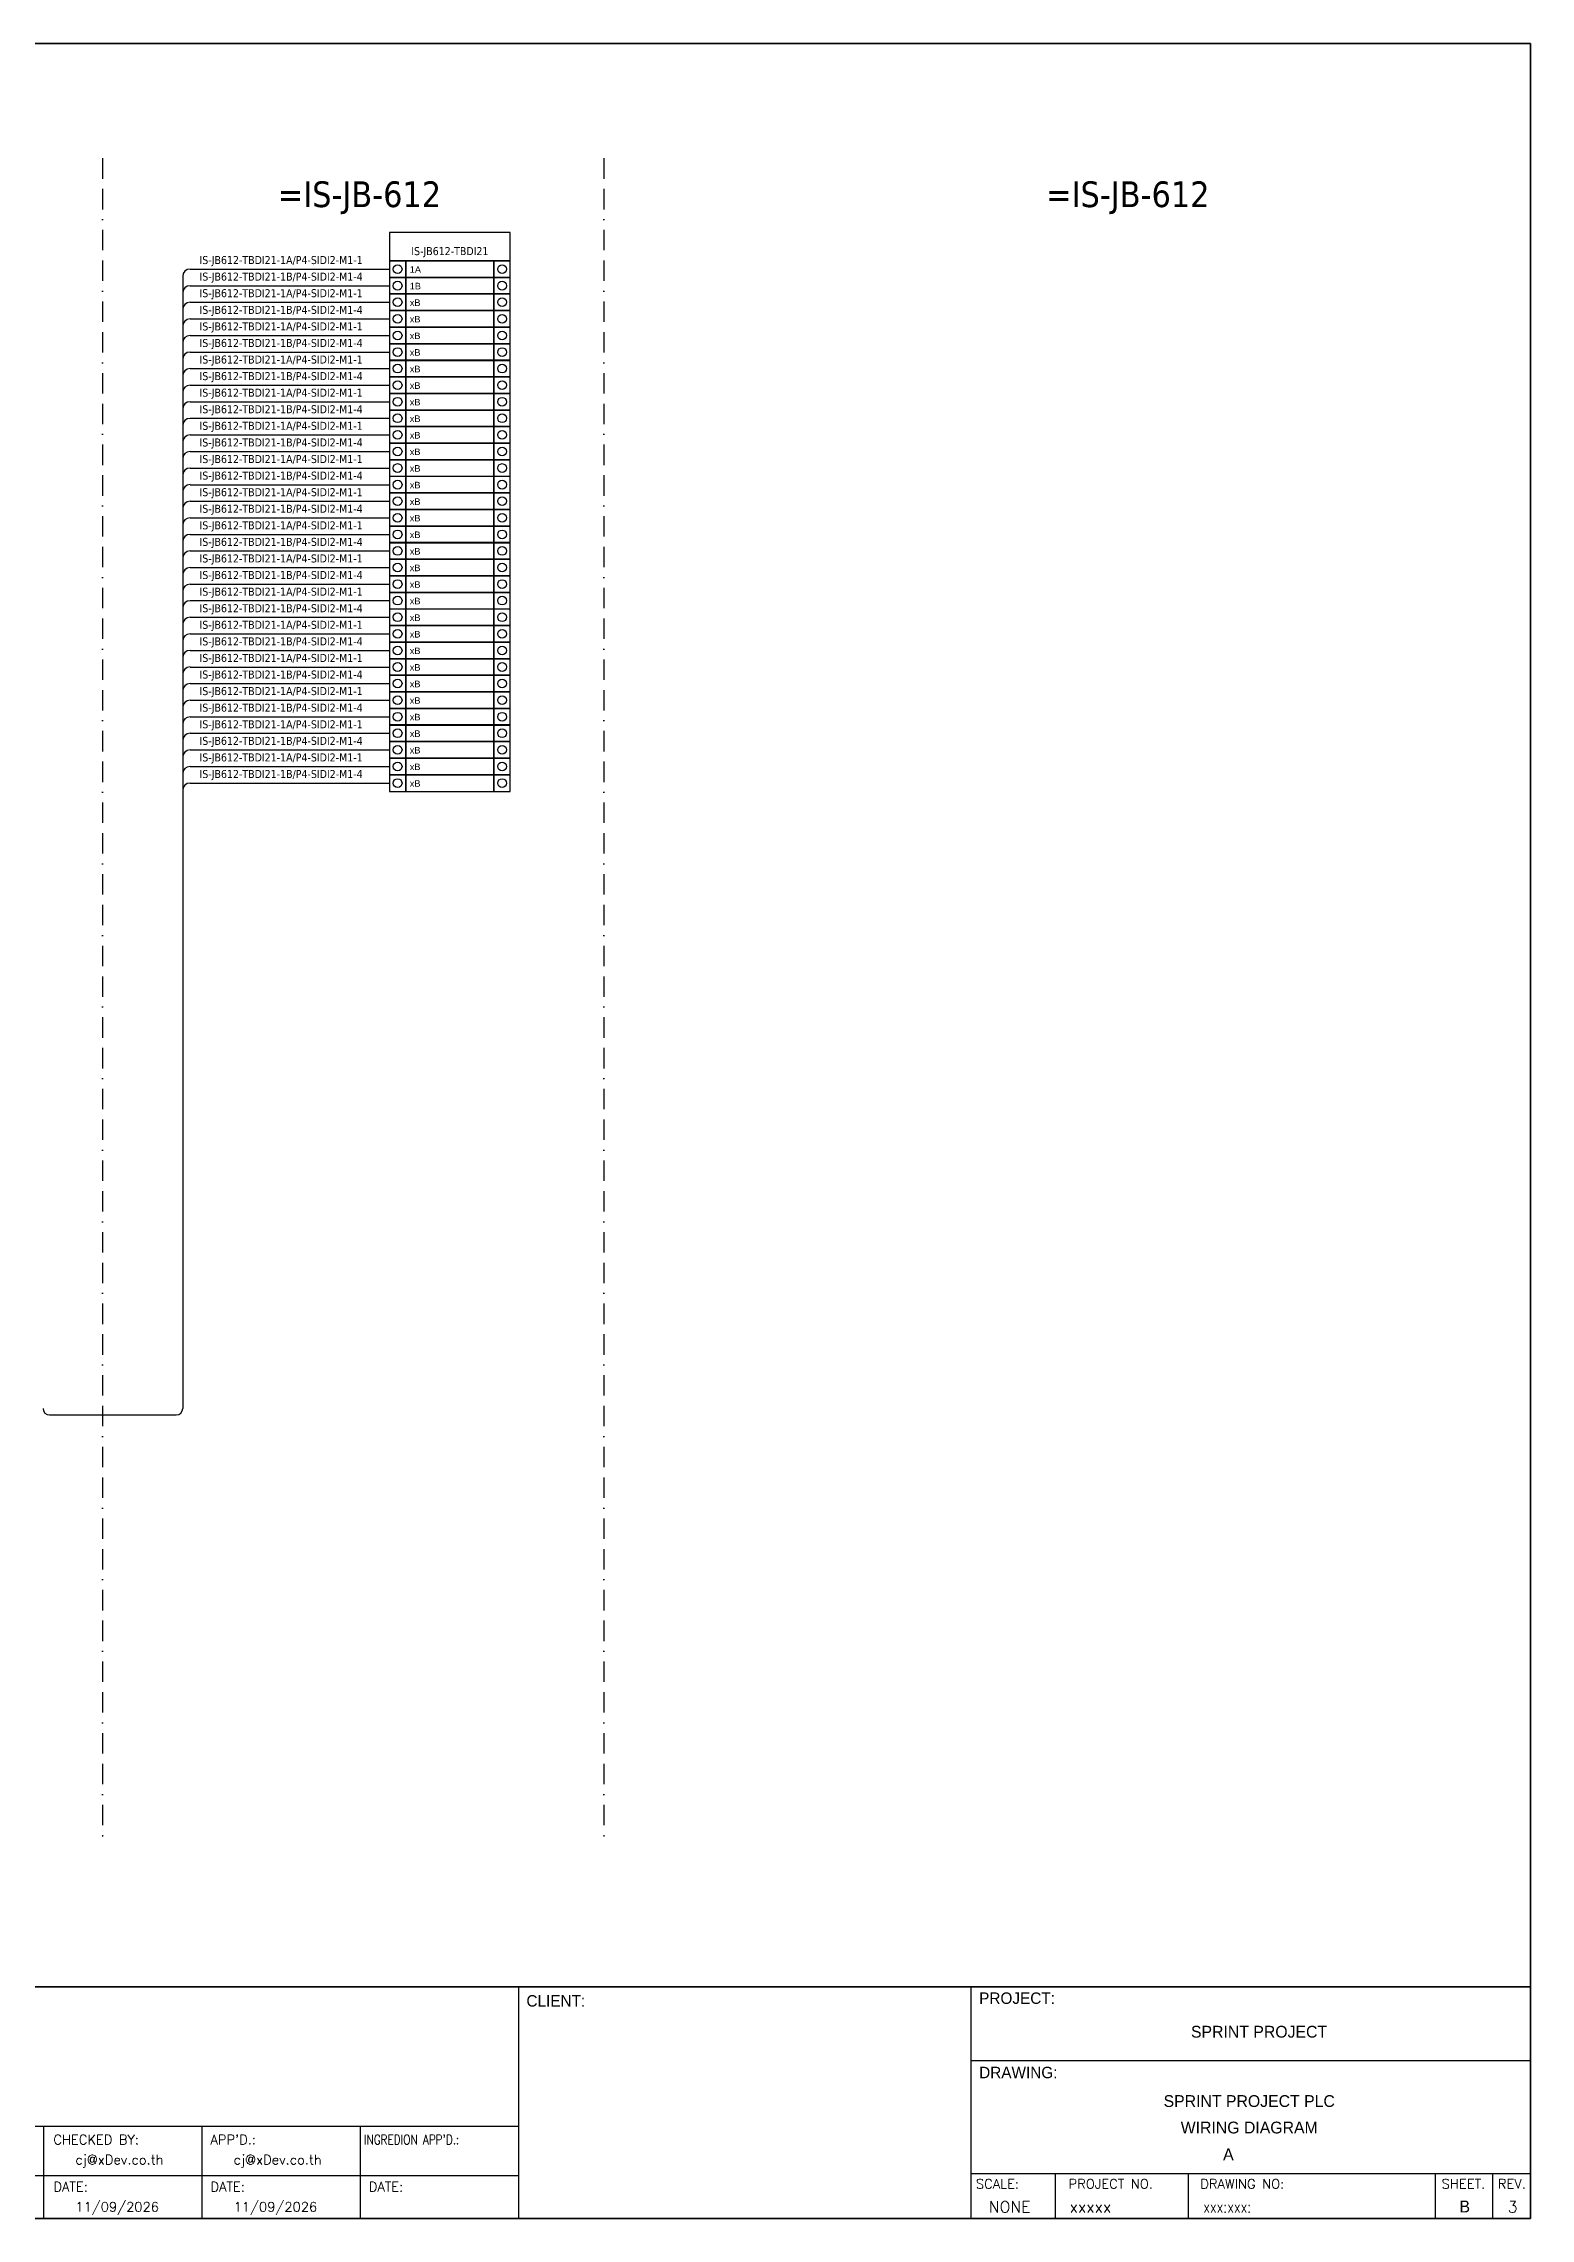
# Model space of a CAD drawing. Header units: millimetres. Extents: x 0 to 66793, y 0 to 2820.
# Drawn here: x 6238 to 8087, y 0 to 2704 of the extents above; entities that cross this region are included whole.
import ezdxf
from ezdxf.enums import TextEntityAlignment as Align

# ---------------------------------------------------------------- set-up
doc = ezdxf.new("R2010")
doc.units = ezdxf.units.MM
doc.linetypes.add('BORDERX2', pattern=[88.9, 25.4, -12.7, 25.4, -12.7, 0, -12.7])
for name, color, linetype in [('GT_1', 9, 'Continuous'), ('HELPPOINT', 7, 'Continuous'), ('MEMBER', 7, 'Continuous'), ('x01001-FrameArea', 2, 'BORDERX2')]:
    doc.layers.add(name, color=color, linetype=linetype)
doc.layers.add('IE-WIRE', color=7, linetype='Continuous', lineweight=25)
doc.styles.add('HTX11', font='O8111901')
doc.styles.add('ROMANS', font='romans.shx', dxfattribs={"width": 0.85, "height": 25})
doc.styles.get("Standard").update_dxf_attribs({"font": 'arial.ttf'})
doc.styles.add('Tahoma', font='')
doc.styles.get('Tahoma').set_extended_font_data('Tahoma')

# ---------------------------------------------------------------- blocks, each defined once
blk = doc.blocks.new('xTermSingleLayer0')
at = {"color": 7, "ltscale": 25.4}
for points in [[(0, -537), (537, -537), (537, 0), (0, 0)], [(537, -537), (3378, -537), (3378, 0), (537, 0)], [(3378, -537), (3915, -537), (3915, 0), (3378, 0)]]:
    blk.add_lwpolyline(points, close=True, dxfattribs=at)
for centre in [(268, -268), (3647, -268)]:
    blk.add_circle(centre, 141, dxfattribs=at)
blk.add_attdef('TERMINAL_B', (661, -387), '', height=212)

msp = doc.modelspace()

# ---------------------------------------------------------------- linework, layer by layer
at = {"color": 4}
for p, q in [((7495.6, 56.1), (7495.6, 0)), ((7660.9, 56.1), (7660.9, 0))]:
    msp.add_line(p, q, dxfattribs=at)
at = {"color": 4, "ltscale": 0.5}
for p, q in [((7968, 56.1), (7968, 0)), ((7968, 56.1), (7968, 0)), ((8039.2, 56.1), (8039.2, 0)), ((8039.2, 56.1), (8039.2, 0))]:
    msp.add_line(p, q, dxfattribs=at)
at = {"color": 4, "ltscale": 25.4}
msp.add_lwpolyline([(6668.2, 2434), (6818.5, 2434), (6818.5, 2469.2), (6668.2, 2469.2)], close=True, dxfattribs=at)
at = {"layer": 'GT_1', "color": 4}
for p, q in [((6829.1, 0), (6829.1, 288.2)), ((7391.4, 0), (7391.4, 288.2)), ((7391.4, 0), (7391.4, 288.2)), ((7391.4, 0), (7391.4, 288.2)), ((6829.1, 114.3), (6042.1, 114.3)), ((6238.9, 0), (6238.9, 114.3)), ((6435.6, 0), (6435.6, 114.3)), ((6632.4, 0), (6632.4, 114.3)), ((7391.4, 56.1), (8086.6, 56.1)), ((6829.1, 52.9), (6042.1, 52.9))]:
    msp.add_line(p, q, dxfattribs=at)
at = {"layer": 'HELPPOINT', "color": 4, "lineweight": 35}
for p, q in [((4193.3, 2704.2), (8086.6, 2704.2)), ((4193.3, 2704.2), (8086.6, 2704.2)), ((8086.6, 2704.2), (8086.6, 0)), ((8086.6, 2704.2), (8086.6, 0)), ((8086.6, 0), (4193.3, 0)), ((8086.6, 0), (4193.3, 0))]:
    msp.add_line(p, q, dxfattribs=at)
at = {"layer": 'HELPPOINT', "color": 4}
for p, q in [((7391.4, 196.6), (8086.6, 196.6)), ((7391.4, 196.6), (8086.6, 196.6)), ((7391.4, 56.1), (8086.6, 56.1))]:
    msp.add_line(p, q, dxfattribs=at)
at = {"layer": 'IE-WIRE', "color": 4, "ltscale": 25.4}
for p, q in [((6411.3, 2414.6), (6411.3, 1007.1)), ((6420.5, 2423.7), (6668.2, 2423.7)), ((6420.5, 2423.7), (6668.2, 2423.7)), ((6420.5, 2403.1), (6668.2, 2403.1)), ((6420.5, 2403.1), (6668.2, 2403.1)), ((6420.5, 2382.5), (6668.2, 2382.5)), ((6420.5, 2382.5), (6668.2, 2382.5)), ((6420.5, 2361.9), (6668.2, 2361.9)), ((6420.5, 2361.9), (6668.2, 2361.9)), ((6420.5, 2341.2), (6668.2, 2341.2)), ((6420.5, 2341.2), (6668.2, 2341.2)), ((6420.5, 2320.6), (6668.2, 2320.6)), ((6420.5, 2320.6), (6668.2, 2320.6)), ((6420.5, 2300), (6668.2, 2300)), ((6420.5, 2300), (6668.2, 2300)), ((6420.5, 2279.4), (6668.2, 2279.4)), ((6420.5, 2279.4), (6668.2, 2279.4)), ((6420.5, 2258.8), (6668.2, 2258.8)), ((6420.5, 2258.8), (6668.2, 2258.8)), ((6420.5, 2238.2), (6668.2, 2238.2)), ((6420.5, 2238.2), (6668.2, 2238.2)), ((6420.5, 2217.6), (6668.2, 2217.6)), ((6420.5, 2217.6), (6668.2, 2217.6)), ((6420.5, 2197), (6668.2, 2197)), ((6420.5, 2197), (6668.2, 2197)), ((6420.5, 2176.3), (6668.2, 2176.3)), ((6420.5, 2176.3), (6668.2, 2176.3)), ((6420.5, 2155.7), (6668.2, 2155.7)), ((6420.5, 2155.7), (6668.2, 2155.7)), ((6420.5, 2135.1), (6668.2, 2135.1)), ((6420.5, 2135.1), (6668.2, 2135.1)), ((6420.5, 2114.5), (6668.2, 2114.5)), ((6420.5, 2114.5), (6668.2, 2114.5)), ((6420.5, 2093.9), (6668.2, 2093.9)), ((6420.5, 2093.9), (6668.2, 2093.9)), ((6420.5, 2073.3), (6668.2, 2073.3)), ((6420.5, 2073.3), (6668.2, 2073.3)), ((6420.5, 2052.7), (6668.2, 2052.7)), ((6420.5, 2052.7), (6668.2, 2052.7)), ((6420.5, 2032.1), (6668.2, 2032.1)), ((6420.5, 2032.1), (6668.2, 2032.1)), ((6420.5, 2011.5), (6668.2, 2011.5)), ((6420.5, 2011.5), (6668.2, 2011.5)), ((6420.5, 1990.8), (6668.2, 1990.8)), ((6420.5, 1990.8), (6668.2, 1990.8)), ((6420.5, 1970.2), (6668.2, 1970.2)), ((6420.5, 1970.2), (6668.2, 1970.2)), ((6420.5, 1949.6), (6668.2, 1949.6)), ((6420.5, 1949.6), (6668.2, 1949.6)), ((6420.5, 1929), (6668.2, 1929)), ((6420.5, 1929), (6668.2, 1929)), ((6420.5, 1908.4), (6668.2, 1908.4)), ((6420.5, 1908.4), (6668.2, 1908.4)), ((6420.5, 1887.8), (6668.2, 1887.8)), ((6420.5, 1887.8), (6668.2, 1887.8)), ((6420.5, 1867.2), (6668.2, 1867.2)), ((6420.5, 1867.2), (6668.2, 1867.2)), ((6420.5, 1846.6), (6668.2, 1846.6)), ((6420.5, 1846.6), (6668.2, 1846.6)), ((6420.5, 1825.9), (6668.2, 1825.9)), ((6420.5, 1825.9), (6668.2, 1825.9)), ((6420.5, 1805.3), (6668.2, 1805.3)), ((6420.5, 1805.3), (6668.2, 1805.3)), ((6420.5, 1784.7), (6668.2, 1784.7)), ((6420.5, 1784.7), (6668.2, 1784.7))]:
    msp.add_line(p, q, dxfattribs=at)
at = {"layer": 'IE-WIRE', "color": 4}
msp.add_line((6245.8, 999.1), (6403.3, 999.1), dxfattribs=at)
at = {"layer": 'IE-WIRE', "color": 4, "ltscale": 25.4}
for centre in [(6420.5, 2414.6), (6420.5, 2393.9), (6420.5, 2373.3), (6420.5, 2352.7), (6420.5, 2332.1), (6420.5, 2311.5), (6420.5, 2290.9), (6420.5, 2270.3), (6420.5, 2249.7), (6420.5, 2229), (6420.5, 2208.4), (6420.5, 2187.8), (6420.5, 2167.2), (6420.5, 2146.6), (6420.5, 2126), (6420.5, 2105.4), (6420.5, 2084.8), (6420.5, 2064.2), (6420.5, 2043.5), (6420.5, 2022.9), (6420.5, 2002.3), (6420.5, 1981.7), (6420.5, 1961.1), (6420.5, 1940.5), (6420.5, 1919.9), (6420.5, 1899.3), (6420.5, 1878.6), (6420.5, 1858), (6420.5, 1837.4), (6420.5, 1816.8), (6420.5, 1796.2), (6420.5, 1775.6)]:
    msp.add_arc(centre, 9.14, 90, 180, dxfattribs=at)
at = {"layer": 'IE-WIRE', "color": 4}
for centre, start, end in [((6245.8, 1007.1), 180, 270), ((6403.3, 1007.1), 270, 0)]:
    msp.add_arc(centre, 8, start, end, dxfattribs=at)
at = {"layer": 'MEMBER', "color": 4, "lineweight": 35}
msp.add_line((4193.3, 288.2), (8086.6, 288.2), dxfattribs=at)
msp.add_line((4193.3, 288.2), (8086.6, 288.2), dxfattribs=at)
at = {"layer": 'MEMBER', "color": 4}
for p, q in [((7391.4, 196.6), (8086.6, 196.6)), ((7391.4, 196.6), (8086.6, 196.6)), ((7391.4, 56.1), (8086.6, 56.1)), ((7391.4, 56.1), (8086.6, 56.1))]:
    msp.add_line(p, q, dxfattribs=at)
at = {"layer": 'x01001-FrameArea'}
for p, q in [((6311.5, 2561.5), (6311.5, 475)), ((6934.6, 2561.5), (6934.6, 475))]:
    msp.add_line(p, q, dxfattribs=at)

# ---------------------------------------------------------------- block references
at = {"xscale": 0.0384, "yscale": 0.0384, "zscale": 0.0384}
for p, values in [((6668.2, 2434), {'TERMINAL_B': '1A'}), ((6668.2, 2413.4), {'TERMINAL_B': '1B'}), ((6668.2, 2392.8), {'TERMINAL_B': 'xB'}), ((6668.2, 2372.2), {'TERMINAL_B': 'xB'}), ((6668.2, 2351.5), {'TERMINAL_B': 'xB'}), ((6668.2, 2330.9), {'TERMINAL_B': 'xB'}), ((6668.2, 2310.3), {'TERMINAL_B': 'xB'}), ((6668.2, 2289.7), {'TERMINAL_B': 'xB'}), ((6668.2, 2269.1), {'TERMINAL_B': 'xB'}), ((6668.2, 2248.5), {'TERMINAL_B': 'xB'}), ((6668.2, 2227.9), {'TERMINAL_B': 'xB'}), ((6668.2, 2207.3), {'TERMINAL_B': 'xB'}), ((6668.2, 2186.7), {'TERMINAL_B': 'xB'}), ((6668.2, 2166), {'TERMINAL_B': 'xB'}), ((6668.2, 2145.4), {'TERMINAL_B': 'xB'}), ((6668.2, 2124.8), {'TERMINAL_B': 'xB'}), ((6668.2, 2104.2), {'TERMINAL_B': 'xB'}), ((6668.2, 2083.6), {'TERMINAL_B': 'xB'}), ((6668.2, 2063), {'TERMINAL_B': 'xB'}), ((6668.2, 2042.4), {'TERMINAL_B': 'xB'}), ((6668.2, 2021.8), {'TERMINAL_B': 'xB'}), ((6668.2, 2001.1), {'TERMINAL_B': 'xB'}), ((6668.2, 1980.5), {'TERMINAL_B': 'xB'}), ((6668.2, 1959.9), {'TERMINAL_B': 'xB'}), ((6668.2, 1939.3), {'TERMINAL_B': 'xB'}), ((6668.2, 1918.7), {'TERMINAL_B': 'xB'}), ((6668.2, 1898.1), {'TERMINAL_B': 'xB'}), ((6668.2, 1877.5), {'TERMINAL_B': 'xB'}), ((6668.2, 1856.9), {'TERMINAL_B': 'xB'}), ((6668.2, 1836.3), {'TERMINAL_B': 'xB'}), ((6668.2, 1815.6), {'TERMINAL_B': 'xB'}), ((6668.2, 1795), {'TERMINAL_B': 'xB'})]:
    msp.add_blockref('xTermSingleLayer0', p, dxfattribs=at).add_auto_attribs(values)

# ---------------------------------------------------------------- texts
at = {"color": 2, "style": 'Tahoma'}
for p in [(6631, 2516.8), (7586.1, 2516.8)]:
    msp.add_text('=IS-JB-612', height=32, dxfattribs=at).set_placement(p, align=Align.MIDDLE_CENTER)
at = {"color": 4, "style": 'Tahoma'}
for s, p in [('IS-JB612-TBDI21-1A/P4-SIDI2-M1-1', (6432.2, 2430)), ('IS-JB612-TBDI21-1B/P4-SIDI2-M1-4', (6432.2, 2409.4)), ('IS-JB612-TBDI21-1A/P4-SIDI2-M1-1', (6432.2, 2388.8)), ('IS-JB612-TBDI21-1B/P4-SIDI2-M1-4', (6432.2, 2368.1)), ('IS-JB612-TBDI21-1A/P4-SIDI2-M1-1', (6432.2, 2347.5)), ('IS-JB612-TBDI21-1B/P4-SIDI2-M1-4', (6432.2, 2326.9)), ('IS-JB612-TBDI21-1A/P4-SIDI2-M1-1', (6432.2, 2306.3)), ('IS-JB612-TBDI21-1B/P4-SIDI2-M1-4', (6432.2, 2285.7)), ('IS-JB612-TBDI21-1A/P4-SIDI2-M1-1', (6432.2, 2265.1)), ('IS-JB612-TBDI21-1B/P4-SIDI2-M1-4', (6432.2, 2244.5)), ('IS-JB612-TBDI21-1A/P4-SIDI2-M1-1', (6432.2, 2223.9)), ('IS-JB612-TBDI21-1B/P4-SIDI2-M1-4', (6432.2, 2203.2)), ('IS-JB612-TBDI21-1A/P4-SIDI2-M1-1', (6432.2, 2182.6)), ('IS-JB612-TBDI21-1B/P4-SIDI2-M1-4', (6432.2, 2162)), ('IS-JB612-TBDI21-1A/P4-SIDI2-M1-1', (6432.2, 2141.4)), ('IS-JB612-TBDI21-1B/P4-SIDI2-M1-4', (6432.2, 2120.8)), ('IS-JB612-TBDI21-1A/P4-SIDI2-M1-1', (6432.2, 2100.2)), ('IS-JB612-TBDI21-1B/P4-SIDI2-M1-4', (6432.2, 2079.6)), ('IS-JB612-TBDI21-1A/P4-SIDI2-M1-1', (6432.2, 2059)), ('IS-JB612-TBDI21-1B/P4-SIDI2-M1-4', (6432.2, 2038.4)), ('IS-JB612-TBDI21-1A/P4-SIDI2-M1-1', (6432.2, 2017.7)), ('IS-JB612-TBDI21-1B/P4-SIDI2-M1-4', (6432.2, 1997.1)), ('IS-JB612-TBDI21-1A/P4-SIDI2-M1-1', (6432.2, 1976.5)), ('IS-JB612-TBDI21-1B/P4-SIDI2-M1-4', (6432.2, 1955.9)), ('IS-JB612-TBDI21-1A/P4-SIDI2-M1-1', (6432.2, 1935.3)), ('IS-JB612-TBDI21-1B/P4-SIDI2-M1-4', (6432.2, 1914.7)), ('IS-JB612-TBDI21-1A/P4-SIDI2-M1-1', (6432.2, 1894.1)), ('IS-JB612-TBDI21-1B/P4-SIDI2-M1-4', (6432.2, 1873.5)), ('IS-JB612-TBDI21-1A/P4-SIDI2-M1-1', (6432.2, 1852.8)), ('IS-JB612-TBDI21-1B/P4-SIDI2-M1-4', (6432.2, 1832.2)), ('IS-JB612-TBDI21-1A/P4-SIDI2-M1-1', (6432.2, 1811.6)), ('IS-JB612-TBDI21-1B/P4-SIDI2-M1-4', (6432.2, 1791))]:
    msp.add_text(s, height=9.949, dxfattribs=at).set_placement(p)
msp.add_text('IS-JB612-TBDI21', height=9.949, dxfattribs=at).set_placement((6743.4, 2446.1), align=Align.MIDDLE_CENTER)
at = {"color": 4, "ltscale": 100, "style": 'HTX11'}
for s, p in [('SPRINT PROJECT', (7749.2, 232.2)), ('SPRINT PROJECT PLC', (7737, 146)), ('WIRING DIAGRAM', (7737, 113.1))]:
    msp.add_text(s, height=14.693, dxfattribs=at).set_placement(p, align=Align.MIDDLE_CENTER)
at = {"style": 'HTX11'}
for tag, text, height, p in [('A', 'A', 14.8, (7711.1, 79.8)), ('B', 'CHASSIS C4 SLOT 2', 14.821, (8004.9, 14.9))]:
    msp.add_attdef(tag, text=text, height=height, dxfattribs=at).set_placement(p, align=Align.MIDDLE_CENTER)
at = {"layer": 'GT_1', "color": 4, "style": 'HTX11'}
for s, p in [('CLIENT:', (6838.6, 263.5)), ('PROJECT:', (7401.3, 266.8)), ('DRAWING:', (7401.3, 174.4))]:
    msp.add_text(s, height=14.25, dxfattribs=at).set_placement(p)
at = {"layer": 'MEMBER', "color": 4, "ltscale": 0.8, "style": 'ROMANS'}
for s, height, p in [('CHECKED BY:', 11.875, (6250.6, 92.1)), ("APP'D.:", 11.88, (6445.8, 92.1)), ('cj@xDev.co.th', 11.875, (6277.9, 67.2)), ('cj@xDev.co.th', 11.875, (6474.6, 67.2)), ('DATE:', 11.88, (6250.6, 33.6)), ('DATE:', 11.88, (6445.8, 33.6)), ('DATE:', 11.88, (6642.6, 33.6)), ('SCALE:', 11.88, (7397.3, 37.1)), ('PROJECT NO.', 11.875, (7512.5, 37.1)), ('DRAWING NO:', 11.875, (7676.2, 37.1)), ('SHEET.', 12, (7976, 37.1)), ('REV.', 12, (8045.9, 37.1)), ('11/09/2026', 11.88, (6277.9, 8.5)), ('11/09/2026', 11.88, (6474.6, 8.5)), ('NONE', 14.23, (7413.3, 7.3)), ('xxxxx', 14.23, (7513.7, 7.3))]:
    msp.add_text(s, height=height, dxfattribs=at).set_placement(p)
at = {"layer": 'MEMBER', "color": 4, "ltscale": 0.8, "style": 'ROMANS', "width": 0.8}
for s, height, p in [("INGREDION APP'D.:", 11.875, (6636.6, 92.1)), ('xxx:xxx:', 14.23, (7679.9, 7.3))]:
    msp.add_text(s, height=height, dxfattribs=at).set_placement(p)
at = {"layer": 'MEMBER', "color": 4, "ltscale": 0.8, "style": 'ROMANS'}
msp.add_text('3', height=14.2, dxfattribs=at).set_placement((8064.5, 7.3), align=Align.CENTER)

doc.saveas('drawing.dxf')
